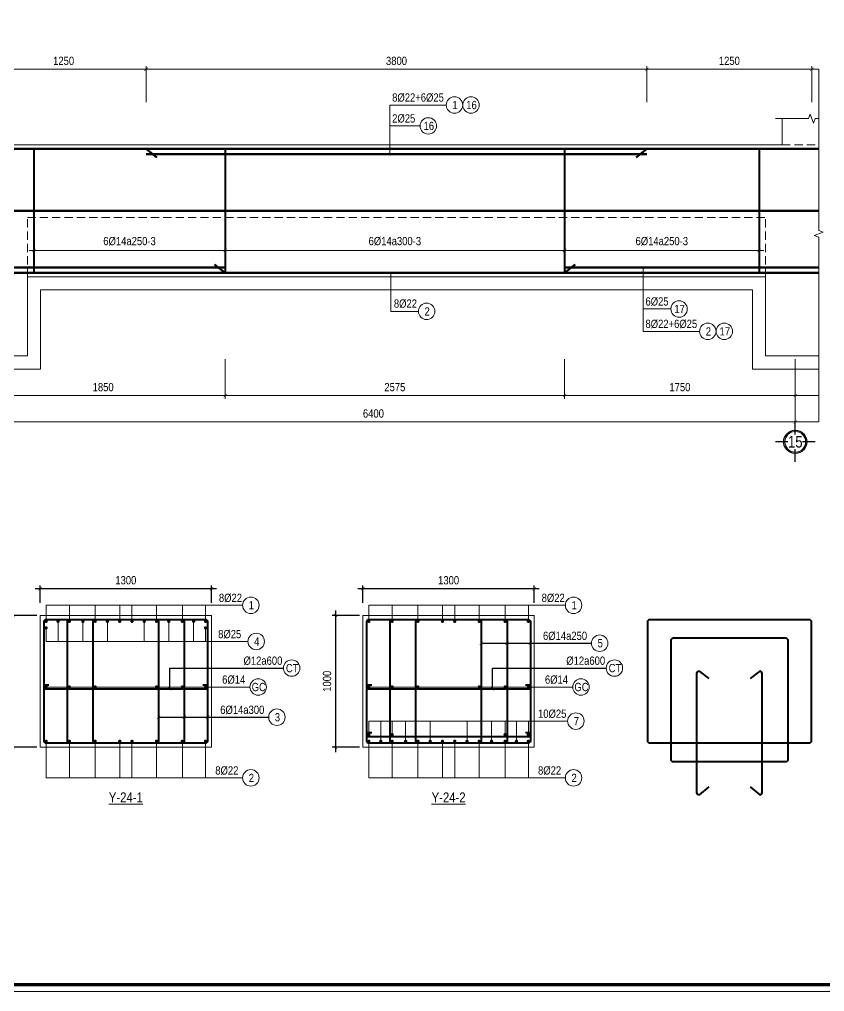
# Model space of a CAD drawing. Header units: millimetres. Extents: x 3014920 to 3563667, y -1638653 to -1356471.
# Drawn here: x 3313728 to 3319835, y -1620686 to -1613312 of the extents above; entities that cross this region are included whole.
import ezdxf
from ezdxf.enums import TextEntityAlignment as Align
from ezdxf.xclip import XClip

# ---------------------------------------------------------------- set-up
doc = ezdxf.new("R2010")
doc.units = ezdxf.units.MM
doc.header["$MEASUREMENT"] = 0
doc.header["$XCLIPFRAME"] = 0
doc.header["$PDMODE"] = 2
doc.linetypes.add('HIDDEN', pattern=[0.375, 0.25, -0.125])
doc.layers.get('0').update_dxf_attribs({"lineweight": 9})
doc.layers.get('Defpoints').update_dxf_attribs({"color": 10, "lineweight": 0})
for name, color, linetype, lineweight in [('2', 2, 'Continuous', 20), ('CDAI', 21, 'Continuous', 40), ('CTHEP', 50, 'Continuous', 50), ('DBAO', 90, 'Continuous', 13), ('DGIONG', 130, 'Continuous', 13), ('DMo', 9, 'HIDDEN', 9), ('KTH', 154, 'Continuous', 9), ('Net khuat', 8, 'HIDDEN', 13), ('TEXT', 7, 'Continuous', 15)]:
    doc.layers.add(name, color=color, linetype=linetype, lineweight=lineweight)
doc.layers.add('8', color=8, linetype='Continuous')
doc.styles.add('HELVECONDENSE', font='VHELVCN_0.TTF')
doc.styles.add('Star-HelCon', font='VHELVCN_0.TTF')
doc.styles.add('TTP-HelCon', font='VHELVCN_0.TTF')
doc.styles.add('VNI-HELVE-CONDENSE', font='VHELVCN_0.TTF')
doc.dimstyles.new('kc-25', dxfattribs={"dimtxt": 62.5, "dimasz": 20, "dimexe": 20, "dimexo": 50, "dimgap": 25, "dimtad": 3, "dimdec": 0, "dimzin": 0, "dimdsep": 46, "dimtxsty": 'VNI-HELVE-CONDENSE', "dimblk": 'DIM', "dimcen": 2.5, "dimclrd": 256, "dimclre": 154, "dimclrt": 7, "dimaunit": 1, "dimadec": 0, "dimazin": 0, "dimtfac": 1, "dimtdec": 0, "dimtix": 1, "dimtmove": 0, "dimatfit": 3, "dimldrblk": 'DOT', "dimfxl": 1, "dimtolj": 1, "dimtzin": 0, "dimarcsym": 0})
doc.dimstyles.new('TTP-25', dxfattribs={"dimscale": 25, "dimtxt": 2.5, "dimasz": 1, "dimexe": 1, "dimexo": 1, "dimgap": 0.09, "dimtad": 0, "dimdec": 4, "dimrnd": 1, "dimzin": 9, "dimdsep": 46, "dimtxsty": 'TTP-HelCon', "dimblk": 'ARCHTICK', "dimcen": 0.09, "dimdle": 1.5, "dimclrd": 256, "dimclre": 256, "dimclrt": 7, "dimadec": 0, "dimazin": 0, "dimtfac": 1, "dimtdec": 4, "dimtmove": 0, "dimatfit": 3, "dimldrblk": 'ARCHTICK', "dimfxl": 1, "dimtvp": 1, "dimtolj": 1, "dimtzin": 0, "dimarcsym": 0})

# ---------------------------------------------------------------- blocks, each defined once
blk = doc.blocks.new('dau truc')
blk.add_circle((0, 0), 180)
at = {"layer": '8'}
for p, q in [((0, 127), (0, 345)), ((-127, 0), (-345, 0)), ((0, -345), (0, -127)), ((345, 0), (127, 0))]:
    blk.add_line(p, q, dxfattribs=at)
blk.add_circle((0, 0), 200, dxfattribs=at)
at = {"layer": 'TEXT', "style": 'HELVECONDENSE'}
blk.add_attdef('A', text='', height=233, dxfattribs=at).set_placement((0, 0), align=Align.MIDDLE)
blk = doc.blocks.new('_ArchTick')
at = {"color": 0, "linetype": 'ByBlock', "const_width": 0.15}
blk.add_lwpolyline([(-0.5, -0.5), (0.5, 0.5)], dxfattribs=at)
blk = doc.blocks.new('*D696')
at = {"layer": 'Defpoints', "color": 0, "transparency": 16777216}
for p in [(42950, -1901), (49350, -1901), (42950, -2101)]:
    blk.add_point(p, dxfattribs=at)
at = {"layer": 'KTH', "lineweight": -2, "transparency": 16777216}
for p, q in [((42950, -1926), (42950, -2126)), ((49350, -1926), (49350, -2126)), ((49387.5, -2101), (42912.5, -2101))]:
    blk.add_line(p, q, dxfattribs=at)
at = {"layer": 'KTH', "lineweight": -2, "transparency": 16777216, "xscale": 25, "yscale": 25, "zscale": 25, "rotation": 180}
blk.add_blockref('_ArchTick', (42950, -2101), dxfattribs=at)
at = {"layer": 'KTH', "lineweight": -2, "transparency": 16777216, "xscale": 25, "yscale": 25, "zscale": 25}
blk.add_blockref('_ArchTick', (49350, -2101), dxfattribs=at)
at = {"layer": 'KTH', "color": 7, "transparency": 16777216, "insert": (46150, -2037.2), "char_height": 62.5, "attachment_point": 5, "style": 'TTP-HelCon'}
blk.add_mtext('\\A1;6400', dxfattribs=at)
blk = doc.blocks.new('*D697')
at = {"layer": 'Defpoints', "color": 0, "transparency": 16777216}
for p in [(49350, -1901), (59350, -1901), (59350, -2101)]:
    blk.add_point(p, dxfattribs=at)
at = {"layer": 'KTH', "lineweight": -2, "transparency": 16777216}
for p, q in [((49350, -1926), (49350, -2126)), ((59350, -1926), (59350, -2126)), ((49312.5, -2101), (59387.5, -2101))]:
    blk.add_line(p, q, dxfattribs=at)
at = {"layer": 'KTH', "lineweight": -2, "transparency": 16777216, "xscale": 25, "yscale": 25, "zscale": 25, "rotation": 180}
blk.add_blockref('_ArchTick', (49350, -2101), dxfattribs=at)
at = {"layer": 'KTH', "lineweight": -2, "transparency": 16777216, "xscale": 25, "yscale": 25, "zscale": 25}
blk.add_blockref('_ArchTick', (59350, -2101), dxfattribs=at)
at = {"layer": 'KTH', "color": 7, "transparency": 16777216, "insert": (54350, -2037.2), "char_height": 62.5, "attachment_point": 5, "style": 'TTP-HelCon'}
blk.add_mtext('\\A1;10000', dxfattribs=at)
blk = doc.blocks.new('*D720')
at = {"layer": 'Defpoints', "color": 0, "transparency": 16777216}
for p in [(43175, 574), (43175, 300), (44425, 300)]:
    blk.add_point(p, dxfattribs=at)
at = {"layer": 'KTH', "lineweight": -2, "transparency": 16777216}
for p, q in [((43175, 325), (43175, 599)), ((44425, 325), (44425, 599)), ((44462.5, 574), (43137.5, 574))]:
    blk.add_line(p, q, dxfattribs=at)
at = {"layer": 'KTH', "lineweight": -2, "transparency": 16777216, "xscale": 25, "yscale": 25, "zscale": 25, "rotation": 180}
blk.add_blockref('_ArchTick', (43175, 574), dxfattribs=at)
at = {"layer": 'KTH', "lineweight": -2, "transparency": 16777216, "xscale": 25, "yscale": 25, "zscale": 25}
blk.add_blockref('_ArchTick', (44425, 574), dxfattribs=at)
at = {"layer": 'KTH', "color": 7, "transparency": 16777216, "insert": (43800, 637.8), "char_height": 62.5, "attachment_point": 5, "style": 'TTP-HelCon'}
blk.add_mtext('\\A1;1250', dxfattribs=at)
blk = doc.blocks.new('*D721')
at = {"layer": 'Defpoints', "color": 0, "transparency": 16777216}
for p in [(49475, 574), (48225, 300), (49475, 300)]:
    blk.add_point(p, dxfattribs=at)
at = {"layer": 'KTH', "lineweight": -2, "transparency": 16777216}
for p, q in [((48225, 325), (48225, 599)), ((49475, 325), (49475, 599)), ((48187.5, 574), (49512.5, 574))]:
    blk.add_line(p, q, dxfattribs=at)
at = {"layer": 'KTH', "lineweight": -2, "transparency": 16777216, "xscale": 25, "yscale": 25, "zscale": 25, "rotation": 180}
blk.add_blockref('_ArchTick', (48225, 574), dxfattribs=at)
at = {"layer": 'KTH', "lineweight": -2, "transparency": 16777216, "xscale": 25, "yscale": 25, "zscale": 25}
blk.add_blockref('_ArchTick', (49475, 574), dxfattribs=at)
at = {"layer": 'KTH', "color": 7, "transparency": 16777216, "insert": (48850, 637.8), "char_height": 62.5, "attachment_point": 5, "style": 'TTP-HelCon'}
blk.add_mtext('\\A1;1250', dxfattribs=at)
blk = doc.blocks.new('*D722')
at = {"layer": 'Defpoints', "color": 0, "transparency": 16777216}
for p in [(44425, 574), (44425, 300), (48225, 300)]:
    blk.add_point(p, dxfattribs=at)
at = {"layer": 'KTH', "lineweight": -2, "transparency": 16777216}
for p, q in [((44425, 325), (44425, 599)), ((48225, 325), (48225, 599)), ((48262.5, 574), (44387.5, 574))]:
    blk.add_line(p, q, dxfattribs=at)
at = {"layer": 'KTH', "lineweight": -2, "transparency": 16777216, "xscale": 25, "yscale": 25, "zscale": 25, "rotation": 180}
blk.add_blockref('_ArchTick', (44425, 574), dxfattribs=at)
at = {"layer": 'KTH', "lineweight": -2, "transparency": 16777216, "xscale": 25, "yscale": 25, "zscale": 25}
blk.add_blockref('_ArchTick', (48225, 574), dxfattribs=at)
at = {"layer": 'KTH', "color": 7, "transparency": 16777216, "insert": (46325, 637.8), "char_height": 62.5, "attachment_point": 5, "style": 'TTP-HelCon'}
blk.add_mtext('\\A1;3800', dxfattribs=at)
blk = doc.blocks.new('*D723')
at = {"layer": 'Defpoints', "color": 0, "transparency": 16777216}
for p in [(49475, 574), (49475, 300), (52775, 300)]:
    blk.add_point(p, dxfattribs=at)
at = {"layer": 'KTH', "lineweight": -2, "transparency": 16777216}
for p, q in [((49475, 325), (49475, 599)), ((52775, 325), (52775, 599)), ((52812.5, 574), (49437.5, 574))]:
    blk.add_line(p, q, dxfattribs=at)
at = {"layer": 'KTH', "lineweight": -2, "transparency": 16777216, "xscale": 25, "yscale": 25, "zscale": 25, "rotation": 180}
blk.add_blockref('_ArchTick', (49475, 574), dxfattribs=at)
at = {"layer": 'KTH', "lineweight": -2, "transparency": 16777216, "xscale": 25, "yscale": 25, "zscale": 25}
blk.add_blockref('_ArchTick', (52775, 574), dxfattribs=at)
at = {"layer": 'KTH', "color": 7, "transparency": 16777216, "insert": (51125, 637.8), "char_height": 62.5, "attachment_point": 5, "style": 'TTP-HelCon'}
blk.add_mtext('\\A1;3300', dxfattribs=at)
blk = doc.blocks.new('DIM')
h = blk.add_hatch(color=1)
h.paths.add_polyline_path([(0.49, 0.29, 1), (0.29, 0.49), (-0.19, 0), (0.19, 0)])
h.paths.add_polyline_path([(0.19, 0), (-0.19, 0), (-0.49, -0.29, 1), (-0.29, -0.49)])
at = {"color": 9}
for p, q in [((-0.19, 0), (-1.5, 0)), ((0.19, 0), (1.5, 0))]:
    blk.add_line(p, q, dxfattribs=at)
at = {"color": 1}
for p, q in [((-0.49, -0.29), (0.29, 0.49)), ((-0.29, -0.49), (0.49, 0.29)), ((-0.19, 0), (0.19, 0))]:
    blk.add_line(p, q, dxfattribs=at)
blk.add_arc((-0.39, -0.39), 0.138, 135, 315, dxfattribs=at)
blk = doc.blocks.new('*D733')
at = {"layer": 'Defpoints', "color": 0, "transparency": 16777216}
for p in [(47600, -1600), (49350, -1600), (47600, -1901)]:
    blk.add_point(p, dxfattribs=at)
at = {"layer": 'KTH', "lineweight": -2, "transparency": 16777216}
for p, q in [((47600, -1625), (47600, -1926)), ((49350, -1625), (49350, -1926)), ((49387.5, -1901), (47562.5, -1901))]:
    blk.add_line(p, q, dxfattribs=at)
at = {"layer": 'KTH', "lineweight": -2, "transparency": 16777216, "xscale": 25, "yscale": 25, "zscale": 25, "rotation": 180}
blk.add_blockref('_ArchTick', (47600, -1901), dxfattribs=at)
at = {"layer": 'KTH', "lineweight": -2, "transparency": 16777216, "xscale": 25, "yscale": 25, "zscale": 25}
blk.add_blockref('_ArchTick', (49350, -1901), dxfattribs=at)
at = {"layer": 'KTH', "color": 7, "transparency": 16777216, "insert": (48475, -1837.2), "char_height": 62.5, "attachment_point": 5, "style": 'TTP-HelCon'}
blk.add_mtext('\\A1;1750', dxfattribs=at)
blk = doc.blocks.new('*D734')
at = {"layer": 'Defpoints', "color": 0, "transparency": 16777216}
for p in [(45025, -602.9), (47600, -602.9), (47600, -800)]:
    blk.add_point(p, dxfattribs=at)
at = {"layer": 'KTH', "lineweight": -2, "transparency": 16777216}
for p, q in [((45025, -627.9), (45025, -825)), ((47600, -627.9), (47600, -825)), ((44987.5, -800), (47637.5, -800))]:
    blk.add_line(p, q, dxfattribs=at)
at = {"layer": 'KTH', "lineweight": -2, "transparency": 16777216, "xscale": 25, "yscale": 25, "zscale": 25, "rotation": 180}
blk.add_blockref('_ArchTick', (45025, -800), dxfattribs=at)
at = {"layer": 'KTH', "lineweight": -2, "transparency": 16777216, "xscale": 25, "yscale": 25, "zscale": 25}
blk.add_blockref('_ArchTick', (47600, -800), dxfattribs=at)
at = {"layer": 'KTH', "color": 7, "transparency": 16777216, "insert": (46312.5, -730.1), "char_height": 62.5, "attachment_point": 5, "style": 'TTP-HelCon'}
blk.add_mtext('\\A1;6Þ14a300-3', dxfattribs=at)
blk = doc.blocks.new('*D735')
at = {"layer": 'Defpoints', "color": 0, "transparency": 16777216}
for p in [(43575, -602.9), (45025, -602.9), (45025, -800)]:
    blk.add_point(p, dxfattribs=at)
at = {"layer": 'KTH', "lineweight": -2, "transparency": 16777216}
for p, q in [((43575, -627.9), (43575, -825)), ((45025, -627.9), (45025, -825)), ((43537.5, -800), (45062.5, -800))]:
    blk.add_line(p, q, dxfattribs=at)
at = {"layer": 'KTH', "lineweight": -2, "transparency": 16777216, "xscale": 25, "yscale": 25, "zscale": 25, "rotation": 180}
blk.add_blockref('_ArchTick', (43575, -800), dxfattribs=at)
at = {"layer": 'KTH', "lineweight": -2, "transparency": 16777216, "xscale": 25, "yscale": 25, "zscale": 25}
blk.add_blockref('_ArchTick', (45025, -800), dxfattribs=at)
at = {"layer": 'KTH', "color": 7, "transparency": 16777216, "insert": (44300, -730.1), "char_height": 62.5, "attachment_point": 5, "style": 'TTP-HelCon'}
blk.add_mtext('\\A1;6Þ14a250-3', dxfattribs=at)
blk = doc.blocks.new('*D736')
at = {"layer": 'Defpoints', "color": 0, "transparency": 16777216}
for p in [(43175, -1600), (45025, -1600), (45025, -1901)]:
    blk.add_point(p, dxfattribs=at)
at = {"layer": 'KTH', "lineweight": -2, "transparency": 16777216}
for p, q in [((43175, -1625), (43175, -1926)), ((45025, -1625), (45025, -1926)), ((43137.5, -1901), (45062.5, -1901))]:
    blk.add_line(p, q, dxfattribs=at)
at = {"layer": 'KTH', "lineweight": -2, "transparency": 16777216, "xscale": 25, "yscale": 25, "zscale": 25, "rotation": 180}
blk.add_blockref('_ArchTick', (43175, -1901), dxfattribs=at)
at = {"layer": 'KTH', "lineweight": -2, "transparency": 16777216, "xscale": 25, "yscale": 25, "zscale": 25}
blk.add_blockref('_ArchTick', (45025, -1901), dxfattribs=at)
at = {"layer": 'KTH', "color": 7, "transparency": 16777216, "insert": (44100, -1837.2), "char_height": 62.5, "attachment_point": 5, "style": 'TTP-HelCon'}
blk.add_mtext('\\A1;1850', dxfattribs=at)
blk = doc.blocks.new('*D737')
at = {"layer": 'Defpoints', "color": 0, "transparency": 16777216}
for p in [(45025, -1600), (47600, -1600), (45025, -1901)]:
    blk.add_point(p, dxfattribs=at)
at = {"layer": 'KTH', "lineweight": -2, "transparency": 16777216}
for p, q in [((45025, -1625), (45025, -1926)), ((47600, -1625), (47600, -1926)), ((47637.5, -1901), (44987.5, -1901))]:
    blk.add_line(p, q, dxfattribs=at)
at = {"layer": 'KTH', "lineweight": -2, "transparency": 16777216, "xscale": 25, "yscale": 25, "zscale": 25, "rotation": 180}
blk.add_blockref('_ArchTick', (45025, -1901), dxfattribs=at)
at = {"layer": 'KTH', "lineweight": -2, "transparency": 16777216, "xscale": 25, "yscale": 25, "zscale": 25}
blk.add_blockref('_ArchTick', (47600, -1901), dxfattribs=at)
at = {"layer": 'KTH', "color": 7, "transparency": 16777216, "insert": (46312.5, -1837.2), "char_height": 62.5, "attachment_point": 5, "style": 'TTP-HelCon'}
blk.add_mtext('\\A1;2575', dxfattribs=at)
blk = doc.blocks.new('*D738')
at = {"layer": 'Defpoints', "color": 0, "transparency": 16777216}
for p in [(49350, -1600), (52775, -1600), (52775, -1901)]:
    blk.add_point(p, dxfattribs=at)
at = {"layer": 'KTH', "lineweight": -2, "transparency": 16777216}
for p, q in [((49350, -1625), (49350, -1926)), ((52775, -1625), (52775, -1926)), ((49312.5, -1901), (52812.5, -1901))]:
    blk.add_line(p, q, dxfattribs=at)
at = {"layer": 'KTH', "lineweight": -2, "transparency": 16777216, "xscale": 25, "yscale": 25, "zscale": 25, "rotation": 180}
blk.add_blockref('_ArchTick', (49350, -1901), dxfattribs=at)
at = {"layer": 'KTH', "lineweight": -2, "transparency": 16777216, "xscale": 25, "yscale": 25, "zscale": 25}
blk.add_blockref('_ArchTick', (52775, -1901), dxfattribs=at)
at = {"layer": 'KTH', "color": 7, "transparency": 16777216, "insert": (51062.5, -1837.2), "char_height": 62.5, "attachment_point": 5, "style": 'TTP-HelCon'}
blk.add_mtext('\\A1;3425', dxfattribs=at)
blk = doc.blocks.new('*D739')
at = {"layer": 'Defpoints', "color": 0, "transparency": 16777216}
for p in [(47600, -602.9), (49075, -602.9), (47600, -800)]:
    blk.add_point(p, dxfattribs=at)
at = {"layer": 'KTH', "lineweight": -2, "transparency": 16777216}
for p, q in [((47600, -627.9), (47600, -825)), ((49075, -627.9), (49075, -825)), ((49112.5, -800), (47562.5, -800))]:
    blk.add_line(p, q, dxfattribs=at)
at = {"layer": 'KTH', "lineweight": -2, "transparency": 16777216, "xscale": 25, "yscale": 25, "zscale": 25, "rotation": 180}
blk.add_blockref('_ArchTick', (47600, -800), dxfattribs=at)
at = {"layer": 'KTH', "lineweight": -2, "transparency": 16777216, "xscale": 25, "yscale": 25, "zscale": 25}
blk.add_blockref('_ArchTick', (49075, -800), dxfattribs=at)
at = {"layer": 'KTH', "color": 7, "transparency": 16777216, "insert": (48337.5, -730.1), "char_height": 62.5, "attachment_point": 5, "style": 'TTP-HelCon'}
blk.add_mtext('\\A1;6Þ14a250-3', dxfattribs=at)
blk = doc.blocks.new('*D383')
at = {"layer": 'Defpoints', "color": 0, "ltscale": 500, "transparency": 16777216}
for p in [(3313885.1, -1617832), (3313676.8, -1618832), (3313885.1, -1618832)]:
    blk.add_point(p, dxfattribs=at)
at = {"layer": 'KTH', "lineweight": -2, "ltscale": 500, "transparency": 16777216}
for p, q in [((3313860.1, -1617832), (3313651.8, -1617832)), ((3313676.8, -1617794.5), (3313676.8, -1618869.5)), ((3313860.1, -1618832), (3313651.8, -1618832))]:
    blk.add_line(p, q, dxfattribs=at)
at = {"layer": 'KTH', "lineweight": -2, "ltscale": 500, "transparency": 16777216, "xscale": 25, "yscale": 25, "zscale": 25}
for p, rotation in [((3313676.8, -1617832), 90), ((3313676.8, -1618832), 270)]:
    blk.add_blockref('_ArchTick', p, dxfattribs=dict(at, rotation=rotation))
at = {"layer": 'KTH', "color": 7, "ltscale": 500, "transparency": 16777216, "insert": (3313613, -1618332), "char_height": 62.5, "attachment_point": 5, "rotation": 90, "style": 'TTP-HelCon'}
blk.add_mtext('\\A1;1000', dxfattribs=at)
blk = doc.blocks.new('*D384')
at = {"layer": 'Defpoints', "color": 0, "ltscale": 500, "transparency": 16777216}
for p in [(3313885.1, -1617629.8), (3313885.1, -1617763), (3315185.1, -1617763)]:
    blk.add_point(p, dxfattribs=at)
at = {"layer": 'KTH', "lineweight": -2, "ltscale": 500, "transparency": 16777216}
for p, q in [((3315222.6, -1617629.8), (3313847.6, -1617629.8)), ((3313885.1, -1617738), (3313885.1, -1617604.8)), ((3315185.1, -1617738), (3315185.1, -1617604.8))]:
    blk.add_line(p, q, dxfattribs=at)
at = {"layer": 'KTH', "lineweight": -2, "ltscale": 500, "transparency": 16777216, "xscale": 25, "yscale": 25, "zscale": 25, "rotation": 180}
blk.add_blockref('_ArchTick', (3313885.1, -1617629.8), dxfattribs=at)
at = {"layer": 'KTH', "lineweight": -2, "ltscale": 500, "transparency": 16777216, "xscale": 25, "yscale": 25, "zscale": 25}
blk.add_blockref('_ArchTick', (3315185.1, -1617629.8), dxfattribs=at)
at = {"layer": 'KTH', "color": 7, "ltscale": 500, "transparency": 16777216, "insert": (3314535.1, -1617565.9), "char_height": 62.5, "attachment_point": 5, "style": 'TTP-HelCon'}
blk.add_mtext('\\A1;1300', dxfattribs=at)
blk = doc.blocks.new('*D385')
at = {"layer": 'Defpoints', "color": 0, "ltscale": 500, "transparency": 16777216}
for p in [(3316333.4, -1617832), (3316125.1, -1618832), (3316333.4, -1618832)]:
    blk.add_point(p, dxfattribs=at)
at = {"layer": 'KTH', "lineweight": -2, "ltscale": 500, "transparency": 16777216}
for p, q in [((3316308.4, -1617832), (3316100.1, -1617832)), ((3316125.1, -1617794.5), (3316125.1, -1618869.5)), ((3316308.4, -1618832), (3316100.1, -1618832))]:
    blk.add_line(p, q, dxfattribs=at)
at = {"layer": 'KTH', "lineweight": -2, "ltscale": 500, "transparency": 16777216, "xscale": 25, "yscale": 25, "zscale": 25}
for p, rotation in [((3316125.1, -1617832), 90), ((3316125.1, -1618832), 270)]:
    blk.add_blockref('_ArchTick', p, dxfattribs=dict(at, rotation=rotation))
at = {"layer": 'KTH', "color": 7, "ltscale": 500, "transparency": 16777216, "insert": (3316061.3, -1618332), "char_height": 62.5, "attachment_point": 5, "rotation": 90, "style": 'TTP-HelCon'}
blk.add_mtext('\\A1;1000', dxfattribs=at)
blk = doc.blocks.new('*D386')
at = {"layer": 'Defpoints', "color": 0, "ltscale": 500, "transparency": 16777216}
for p in [(3316333.4, -1617629.8), (3316333.4, -1617763), (3317633.4, -1617763)]:
    blk.add_point(p, dxfattribs=at)
at = {"layer": 'KTH', "lineweight": -2, "ltscale": 500, "transparency": 16777216}
for p, q in [((3317670.9, -1617629.8), (3316295.9, -1617629.8)), ((3316333.4, -1617738), (3316333.4, -1617604.8)), ((3317633.4, -1617738), (3317633.4, -1617604.8))]:
    blk.add_line(p, q, dxfattribs=at)
at = {"layer": 'KTH', "lineweight": -2, "ltscale": 500, "transparency": 16777216, "xscale": 25, "yscale": 25, "zscale": 25, "rotation": 180}
blk.add_blockref('_ArchTick', (3316333.4, -1617629.8), dxfattribs=at)
at = {"layer": 'KTH', "lineweight": -2, "ltscale": 500, "transparency": 16777216, "xscale": 25, "yscale": 25, "zscale": 25}
blk.add_blockref('_ArchTick', (3317633.4, -1617629.8), dxfattribs=at)
at = {"layer": 'KTH', "color": 7, "ltscale": 500, "transparency": 16777216, "insert": (3316983.4, -1617565.9), "char_height": 62.5, "attachment_point": 5, "style": 'TTP-HelCon'}
blk.add_mtext('\\A1;1300', dxfattribs=at)
blk = doc.blocks.new('CHG_XX_Khung ten')
blk.add_lwpolyline([(15, 579), (826, 579), (826, 15), (15, 15)], close=True)
at = {"color": 4, "linetype": 'Continuous', "const_width": 1}
blk.add_lwpolyline([(17, 577), (824, 577), (824, 17), (17, 17)], close=True, dxfattribs=at)
blk = doc.blocks.new('2Y-24')
at = {"layer": 'CDAI'}
for points in [[(43575.00001, -30), (43575.00001, -970)], [(45025.00001, -30), (45025.00001, -970)], [(47599.99251, -30), (47599.99251, -970)], [(49074.99251, -30), (49074.99251, -970)]]:
    blk.add_lwpolyline(points, dxfattribs=at)
at = {"layer": 'CTHEP'}
for p, q in [((44506.4334, -94.5255), (44425.0075, -30)), ((44425.0075, -70), (48224.99251, -70)), ((48143.56661, -94.5255), (48224.99251, -30)), ((59365.00001, -500), (1530.00001, -500)), ((44943.57412, -905.47451), (45025.00001, -970)), ((47681.4184, -905.47451), (47599.99251, -970)), ((1530.00001, -970), (59445.00001, -970))]:
    blk.add_line(p, q, dxfattribs=at)
for points in [[(1570.00001, -229.99859), (1570.00001, -30), (59445.00001, -30), (59445.00001, -229.56756)], [(41674.99251, -930), (45025.00001, -930)], [(47599.99251, -930), (54624.99682, -930)]]:
    blk.add_lwpolyline(points, dxfattribs=at)
at = {"layer": 'DBAO', "linetype": 'Continuous'}
for p in [(49249.99993, 200), (43399.99993, 0)]:
    blk.add_line(p, (49249.99993, 0), dxfattribs=at)
at = {"layer": 'DBAO'}
for points in [[(42825.00001, -1000), (42825.00001, -1600), (43525, -1600), (43525, -1000)], [(49125.00001, -1000), (49125.00001, -1600), (49825, -1600), (49825, -1000)], [(42725.00001, -1100), (42725.00001, -1700), (43625, -1700), (43625, -1100)], [(49025.00001, -1100), (49025.00001, -1700), (49925, -1700), (49925, -1100)]]:
    blk.add_lwpolyline(points, dxfattribs=at)
at = {"layer": 'DBAO', "linetype": 'Continuous', "flags": 128}
for points in [[(43525, -1000), (49125.00001, -1000)], [(43625, -1100), (49025.00001, -1100)]]:
    blk.add_lwpolyline(points, dxfattribs=at)
at = {"layer": 'DGIONG', "linetype": 'Continuous', "flags": 128}
blk.add_lwpolyline([(49749.99993, 200), (49499.99993, 200), (49487.49993, 165.65653), (49462.49993, 234.34347), (49449.99993, 200), (49199.98493, 200)], dxfattribs=at)
at = {"layer": 'DGIONG'}
for centre in [(46764.99529, 303.00233), (46889.99529, 303.00233), (46566.26029, 144.57783), (46553.56298, -1262.04426), (48468.60778, -1243.93134), (48686.49728, -1413.91229), (48811.49728, -1413.91229)]:
    blk.add_circle(centre, 62.5, dxfattribs=at)
at = {"layer": 'Net khuat', "ltscale": 250}
for p, q in [((49249.99993, 0), (49699.99993, 0)), ((43525, -550), (49125.00001, -550)), ((43525, -1000), (43525, -550)), ((49125.00001, -1000), (49125.00001, -550))]:
    blk.add_line(p, q, dxfattribs=at)
at = {"layer": '2', "ltscale": 300}
ref = blk.add_blockref('dau truc', (49350.00001, -2251.86454), dxfattribs=dict(at, xscale=0.436713129747659, yscale=0.436713129747659, zscale=0.436713129747659))
ref.add_attrib('A', '15', dxfattribs={"layer": 'TEXT', "height": 87.5, "style": 'HELVECONDENSE'}).set_placement((49350.00001, -2251.86454), align=Align.MIDDLE)
at = {"layer": 'TEXT', "style": 'TTP-HelCon'}
for s, p in [('8Þ22+6Þ25', (46292.18741, 328.85528, 0)), ('2Þ25', (46292.18741, 170.43078, 0)), ('8Þ22', (46305.07475, -1234.1472, 0)), ('6Þ25', (48213.6894, -1218.07834, 0)), ('8Þ22+6Þ25', (48213.6894, -1388.05934, 0))]:
    blk.add_text(s, height=62.5, dxfattribs=at).set_placement(p)
at = {"layer": 'TEXT', "style": 'Star-HelCon'}
for s, p in [('1', (46769.16196, 303.00233)), ('16', (46894.16196, 303.00233)), ('16', (46570.42696, 144.57783)), ('2', (46557.72965, -1262.04426)), ('17', (48472.77445, -1243.93134)), ('2', (48690.66395, -1413.91229)), ('17', (48815.66395, -1413.91229))]:
    blk.add_text(s, height=62.5, dxfattribs=at).set_placement(p, align=Align.MIDDLE)
at = {"layer": 'KTH'}
for base, p1, p2, picture, middle in [((43175.00001, 574.00461), (44425.0075, 300), (43175.00001, 300), '*D720', (43800.00376, 637.83794)), ((44425.0075, 574.00461), (48224.98499, 300), (44425.0075, 300), '*D722', (46324.99625, 637.83794)), ((49474.9925, 574.00461), (52775.00001, 300), (49474.9925, 300), '*D723', (51124.99625, 637.83794)), ((45025.00002, -1901.04426), (43175.00001, -1600), (45025.00002, -1600), '*D736', (44100.00001, -1837.21093)), ((52775.00001, -1901.04426), (49350.00001, -1600), (52775.00001, -1600), '*D738', (51062.50001, -1837.21093)), ((42950.00001, -2101), (49350.00001, -1901.04426), (42950.00001, -1901.04426), '*D696', (46150.00001, -2037.16667))]:
    dim = blk.add_linear_dim(base=base, p1=p1, p2=p2, dimstyle='TTP-25', override={"dimtmove": 1}, dxfattribs=at)
    dim.commit()
    dim.dimension.update_dxf_attribs({"geometry": picture, "text_midpoint": middle})
for base, p1, p2, picture, middle in [((49474.9925, 574.00461), (48224.98499, 300), (49474.9925, 300), '*D721', (48849.98874, 637.83794)), ((45025.00002, -1901.04426), (47599.99999, -1600), (45025.00002, -1600), '*D737', (46312.50001, -1837.21093)), ((47599.99999, -1901.04426), (49350.00001, -1600), (47599.99999, -1600), '*D733', (48475, -1837.21093)), ((59350.00001, -2101), (49350.00001, -1901.04426), (59350.00001, -1901.04426), '*D697', (54350.00001, -2037.16667))]:
    dim = blk.add_linear_dim(base=base, p1=p1, p2=p2, angle=180, dimstyle='TTP-25', override={"dimtmove": 1}, dxfattribs=at)
    dim.commit()
    dim.dimension.update_dxf_attribs({"geometry": picture, "text_midpoint": middle})
for base, p1, p2, text, picture, middle in [((45025.0075, -800), (43575.00001, -602.86333), (45025.0075, -602.86333), '6Þ14a250-3', '*D735', (44300.00376, -730.08333)), ((47599.99999, -800), (45025.0075, -602.86333), (47599.99999, -602.86333), '6Þ14a300-3', '*D734', (46312.50375, -730.08333))]:
    dim = blk.add_linear_dim(base=base, p1=p1, p2=p2, text=text, dimstyle='TTP-25', override={"dimtmove": 1}, dxfattribs=at)
    dim.commit()
    dim.dimension.update_dxf_attribs({"geometry": picture, "text_midpoint": middle})
dim = blk.add_linear_dim(base=(47599.99999, -800), p1=(49075, -602.86333), p2=(47599.99999, -602.86333), angle=180, text='6Þ14a250-3', dimstyle='TTP-25', override={"dimtmove": 1}, dxfattribs=at)
dim.commit()
dim.dimension.update_dxf_attribs({"geometry": '*D739', "text_midpoint": (48337.5, -730.08333)})
at = {"layer": 'DGIONG'}
for points in [[(46273.67556, -70), (46273.67538, 303.00233), (46702.49529, 303.00233)], [(46273.67556, -30), (46273.67538, 144.57783), (46503.76029, 144.57783)], [(48195.1776, -930.00001), (48195.17737, -1243.93129), (48406.10778, -1243.93129)], [(46282.06298, -970), (46282.06272, -1262.04426), (46491.06298, -1262.04426)], [(48195.17756, -970), (48195.17737, -1413.91229), (48623.99728, -1413.91229)]]:
    blk.add_leader(points, dimstyle='kc-25', override={"dimtad": 0, "dimldrblk": 'ArchTick', "dimfxl": 100, "dimarcsym": 1}, dxfattribs=at)

msp = doc.modelspace()

# ---------------------------------------------------------------- linework, layer by layer
at = {"layer": 'CDAI'}
for points in [[(3313933.8309, -1617862.02132), (3315136.3309, -1617862.02132, -0.4142135624), (3315155.0809, -1617880.77132), (3315155.0809, -1618783.27132, -0.4142135624), (3315136.3309, -1618802.02132), (3313933.8309, -1618802.02132, -0.4142135624), (3313915.0809, -1618783.27132), (3313915.0809, -1617880.77132, -0.4142135624)], [(3314110.25947, -1617862.02132), (3314959.90233, -1617862.02132, -0.4142135624), (3314978.65233, -1617880.77132), (3314978.65233, -1618783.27132, -0.4142135624), (3314959.90233, -1618802.02132), (3314110.25947, -1618802.02132, -0.4142135624), (3314091.50947, -1618783.27132), (3314091.50947, -1617880.77132, -0.4142135624)], [(3314306.13859, -1617862.02132), (3314764.02321, -1617862.02132, -0.4142135624), (3314782.77321, -1617880.77132), (3314782.77321, -1618783.27132, -0.4142135624), (3314764.02321, -1618802.02132), (3314306.13859, -1618802.02132, -0.4142135624), (3314287.38859, -1618783.27132), (3314287.38859, -1617880.77132, -0.4142135624)], [(3316382.12509, -1617862.02132), (3317584.62509, -1617862.02132, -0.4142135624), (3317603.37509, -1617880.77132), (3317603.37509, -1618783.27132, -0.4142135624), (3317584.62509, -1618802.02132), (3316382.12509, -1618802.02132, -0.4142135624), (3316363.37509, -1618783.27132), (3316363.37509, -1617880.77132, -0.4142135624)], [(3316558.55366, -1617862.02132), (3317408.19652, -1617862.02132, -0.4142135624), (3317426.94652, -1617880.77132), (3317426.94652, -1618783.27132, -0.4142135624), (3317408.19652, -1618802.02132), (3316558.55366, -1618802.02132, -0.4142135624), (3316539.80366, -1618783.27132), (3316539.80366, -1617880.77132, -0.4142135624)], [(3316754.43278, -1617862.02132), (3317212.3174, -1617862.02132, -0.4142135624), (3317231.0674, -1617880.77132), (3317231.0674, -1618783.27132, -0.4142135624), (3317212.3174, -1618802.02132), (3316754.43278, -1618802.02132, -0.4142135624), (3316735.68278, -1618783.27132), (3316735.68278, -1617880.77132, -0.4142135624)], [(3318512.96115, -1617862.02132), (3319715.46115, -1617862.02132, -0.4142135624), (3319734.21115, -1617880.77132), (3319734.21115, -1618783.27132, -0.4142135624), (3319715.46115, -1618802.02132), (3318512.96115, -1618802.02132, -0.4142135624), (3318494.21115, -1618783.27132), (3318494.21115, -1617880.77132, -0.4142135624)], [(3318689.38972, -1618003.45761), (3319539.03258, -1618003.45761, -0.4142135624), (3319557.78258, -1618022.20761), (3319557.78258, -1618924.70761, -0.4142135624), (3319539.03258, -1618943.45761), (3318689.38972, -1618943.45761, -0.4142135624), (3318670.63972, -1618924.70761), (3318670.63972, -1618022.20761, -0.4142135624)]]:
    msp.add_lwpolyline(points, format="xyb", close=True, dxfattribs=at)
for points in [[(3318958.1114, -1619131.46087), (3318885.26885, -1619194.39428, -0.4142135624), (3318866.51885, -1619175.64428), (3318866.51885, -1618273.14428, -0.4142135624), (3318885.26885, -1618254.39428), (3318958.1114, -1618310.79905)], [(3319270.3109, -1619131.46087), (3319343.15346, -1619194.39428, 0.4142135624), (3319361.90346, -1619175.64428), (3319361.90346, -1618273.14428, 0.4142135624), (3319343.15346, -1618254.39428), (3319270.3109, -1618310.79905)], [(3313952.00089, -1618360.35465), (3313930.0809, -1618360.35465, 0.4142135624), (3313915.0809, -1618375.35465, 0.4142135624), (3313930.0809, -1618390.35465), (3315140.0809, -1618390.35465, 0.4142135624), (3315155.0809, -1618375.35465, 0.4142135624), (3315140.0809, -1618360.35465), (3315118.16091, -1618360.35465)], [(3316400.29508, -1618360.35465), (3316378.37509, -1618360.35465, 0.4142135624), (3316363.37509, -1618375.35465, 0.4142135624), (3316378.37509, -1618390.35465), (3317588.37509, -1618390.35465, 0.4142135624), (3317603.37509, -1618375.35465, 0.4142135624), (3317588.37509, -1618360.35465), (3317566.4551, -1618360.35465)], [(3316400.29508, -1618722.02132), (3316378.37509, -1618722.02132, 0.4142135624), (3316363.37509, -1618737.02132, 0.4142135624), (3316378.37509, -1618752.02132), (3317588.37509, -1618752.02132, 0.4142135624), (3317603.37509, -1618737.02132, 0.4142135624), (3317588.37509, -1618722.02132), (3317566.4551, -1618722.02132)]]:
    msp.add_lwpolyline(points, format="xyb", dxfattribs=at)
at = {"layer": 'CTHEP', "const_width": 12.5}
for points in [[(3313923.8309, -1617877.02132, 1), (3313936.3309, -1617877.02132, 1)], [(3313923.8309, -1617927.02132, 1), (3313936.3309, -1617927.02132, 1)], [(3314014.54519, -1617877.02132, -1), (3314027.04519, -1617877.02132, -1)], [(3314100.25947, -1617877.02132, -1), (3314112.75947, -1617877.02132, -1)], [(3314203.06167, -1617877.02132, -1), (3314215.56167, -1617877.02132, -1)], [(3314296.13859, -1617877.02132, -1), (3314308.63859, -1617877.02132, -1)], [(3314389.21552, -1617877.02132, -1), (3314401.71552, -1617877.02132, -1)], [(3314494.79244, -1617877.02132, 1), (3314482.29244, -1617877.02132, 1)], [(3314575.36936, -1617877.02132, -1), (3314587.86936, -1617877.02132, -1)], [(3314668.44628, -1617877.02132, -1), (3314680.94628, -1617877.02132, -1)], [(3314761.52321, -1617877.02132, -1), (3314774.02321, -1617877.02132, -1)], [(3314867.10013, -1617877.02132, 1), (3314854.60013, -1617877.02132, 1)], [(3314969.90233, -1617877.02132, 1), (3314957.40233, -1617877.02132, 1)], [(3315055.61661, -1617877.02132, 1), (3315043.11661, -1617877.02132, 1)], [(3315133.8309, -1617877.02132, 1), (3315146.3309, -1617877.02132, 1)], [(3315133.8309, -1617927.02132, 1), (3315146.3309, -1617927.02132, 1)], [(3316372.12509, -1617877.02132, 1), (3316384.62509, -1617877.02132, 1)], [(3316548.55366, -1617877.02132, -1), (3316561.05366, -1617877.02132, -1)], [(3316744.43278, -1617877.02132, -1), (3316756.93278, -1617877.02132, -1)], [(3316943.08663, -1617877.02132, 1), (3316930.58663, -1617877.02132, 1)], [(3317023.66355, -1617877.02132, -1), (3317036.16355, -1617877.02132, -1)], [(3317209.8174, -1617877.02132, -1), (3317222.3174, -1617877.02132, -1)], [(3317418.19652, -1617877.02132, 1), (3317405.69652, -1617877.02132, 1)], [(3317582.12509, -1617877.02132, 1), (3317594.62509, -1617877.02132, 1)], [(3313923.8309, -1618375.35465, 1), (3313936.3309, -1618375.35465, 1)], [(3314100.25947, -1618375.35465, -1), (3314112.75947, -1618375.35465, -1)], [(3314296.13859, -1618375.35465, -1), (3314308.63859, -1618375.35465, -1)], [(3314761.52321, -1618375.35465, -1), (3314774.02321, -1618375.35465, -1)], [(3314969.90233, -1618375.35465, 1), (3314957.40233, -1618375.35465, 1)], [(3315133.8309, -1618375.35465, 1), (3315146.3309, -1618375.35465, 1)], [(3316372.12509, -1618375.35465, 1), (3316384.62509, -1618375.35465, 1)], [(3316548.55366, -1618375.35465, -1), (3316561.05366, -1618375.35465, -1)], [(3316744.43278, -1618375.35465, -1), (3316756.93278, -1618375.35465, -1)], [(3317209.8174, -1618375.35465, -1), (3317222.3174, -1618375.35465, -1)], [(3317418.19652, -1618375.35465, 1), (3317405.69652, -1618375.35465, 1)], [(3317582.12509, -1618375.35465, 1), (3317594.62509, -1618375.35465, 1)], [(3316372.12509, -1618737.02132, 1), (3316384.62509, -1618737.02132, 1)], [(3316548.55366, -1618737.02132, 1), (3316561.05366, -1618737.02132, 1)], [(3317418.19652, -1618737.02132, -1), (3317405.69652, -1618737.02132, -1)], [(3317582.12509, -1618737.02132, 1), (3317594.62509, -1618737.02132, 1)], [(3313923.8309, -1618787.02132, 1), (3313936.3309, -1618787.02132, 1)], [(3314100.25947, -1618787.02132, 1), (3314112.75947, -1618787.02132, 1)], [(3314296.13859, -1618787.02132, 1), (3314308.63859, -1618787.02132, 1)], [(3314494.79244, -1618787.02132, -1), (3314482.29244, -1618787.02132, -1)], [(3314575.36936, -1618787.02132, 1), (3314587.86936, -1618787.02132, 1)], [(3314761.52321, -1618787.02132, 1), (3314774.02321, -1618787.02132, 1)], [(3314969.90233, -1618787.02132, -1), (3314957.40233, -1618787.02132, -1)], [(3315133.8309, -1618787.02132, 1), (3315146.3309, -1618787.02132, 1)], [(3316372.12509, -1618787.02132, 1), (3316384.62509, -1618787.02132, 1)], [(3316462.83938, -1618787.02132, 1), (3316475.33938, -1618787.02132, 1)], [(3316548.55366, -1618787.02132, 1), (3316561.05366, -1618787.02132, 1)], [(3316651.35586, -1618787.02132, 1), (3316663.85586, -1618787.02132, 1)], [(3316744.43278, -1618787.02132, 1), (3316756.93278, -1618787.02132, 1)], [(3316837.50971, -1618787.02132, 1), (3316850.00971, -1618787.02132, 1)], [(3316943.08663, -1618787.02132, -1), (3316930.58663, -1618787.02132, -1)], [(3317023.66355, -1618787.02132, 1), (3317036.16355, -1618787.02132, 1)], [(3317116.74048, -1618787.02132, 1), (3317129.24048, -1618787.02132, 1)], [(3317209.8174, -1618787.02132, 1), (3317222.3174, -1618787.02132, 1)], [(3317315.39432, -1618787.02132, -1), (3317302.89432, -1618787.02132, -1)], [(3317418.19652, -1618787.02132, -1), (3317405.69652, -1618787.02132, -1)], [(3317503.91081, -1618787.02132, -1), (3317491.41081, -1618787.02132, -1)], [(3317582.12509, -1618787.02132, 1), (3317594.62509, -1618787.02132, 1)]]:
    msp.add_lwpolyline(points, format="xyb", close=True, dxfattribs=at)
at = {"layer": 'DBAO', "flags": 128}
for points in [[(3313885.0809, -1617832.02132), (3315185.0809, -1617832.02132)], [(3315185.0809, -1617832.02132), (3315185.0809, -1618832.02132), (3313885.0809, -1618832.02132), (3313885.0809, -1617832.02132)], [(3316333.37509, -1617832.02132), (3317633.37509, -1617832.02132)], [(3317633.37509, -1617832.02132), (3317633.37509, -1618832.02132), (3316333.37509, -1618832.02132), (3316333.37509, -1617832.02132)]]:
    msp.add_lwpolyline(points, dxfattribs=at)
at = {"layer": 'DGIONG'}
for p, q in [((3313930.0809, -1617877.02132), (3313930.0809, -1617755.27132)), ((3313930.0809, -1617755.27132), (3315420.67741, -1617755.27132)), ((3314106.50947, -1617877.02132), (3314106.50947, -1617755.27132)), ((3314302.38859, -1617877.02132), (3314302.38859, -1617755.27132)), ((3314488.54244, -1617877.02132), (3314488.54244, -1617755.27132)), ((3314581.61936, -1617877.02132), (3314581.61936, -1617755.27132)), ((3314767.77321, -1617877.02132), (3314767.77321, -1617755.27132)), ((3314963.65233, -1617877.02132), (3314963.65233, -1617755.27132)), ((3315140.0809, -1617877.02132), (3315140.0809, -1617755.27132)), ((3316378.37509, -1617877.02132), (3316378.37509, -1617755.27132)), ((3316378.37509, -1617755.27132), (3317868.9716, -1617755.27132)), ((3316554.80366, -1617877.02132), (3316554.80366, -1617755.27132)), ((3316750.68278, -1617877.02132), (3316750.68278, -1617755.27132)), ((3316936.83663, -1617877.02132), (3316936.83663, -1617755.27132)), ((3317029.91355, -1617877.02132), (3317029.91355, -1617755.27132)), ((3317216.0674, -1617877.02132), (3317216.0674, -1617755.27132)), ((3317411.94652, -1617877.02132), (3317411.94652, -1617755.27132)), ((3317588.37509, -1617877.02132), (3317588.37509, -1617755.27132)), ((3313930.0809, -1617927.02132), (3313930.0809, -1618030.05032)), ((3314020.79519, -1617877.02132), (3314020.79519, -1618030.05032)), ((3314209.31167, -1617877.02132), (3314209.31167, -1618030.05032)), ((3314395.46552, -1617877.02132), (3314395.46552, -1618030.05032)), ((3314674.69628, -1617877.02132), (3314674.69628, -1618030.05032)), ((3314860.85013, -1617877.02132), (3314860.85013, -1618030.05032)), ((3315049.36661, -1617877.02132), (3315049.36661, -1618030.05032)), ((3315140.0809, -1617927.02132), (3315140.0809, -1618030.05032)), ((3313930.0809, -1618030.05032), (3315461.58293, -1618030.05032)), ((3313930.0809, -1618375.35465), (3315476.64196, -1618375.35465)), ((3316378.37509, -1618375.35465), (3317924.93616, -1618375.35465)), ((3316378.37509, -1618633.99232), (3317886.1691, -1618633.99232)), ((3316378.37509, -1618737.02132), (3316378.37509, -1618633.99232)), ((3316469.08938, -1618787.02132), (3316469.08938, -1618633.99232)), ((3316554.80366, -1618737.02132), (3316554.80366, -1618633.99232)), ((3316657.60586, -1618787.02132), (3316657.60586, -1618633.99232)), ((3316843.75971, -1618787.02132), (3316843.75971, -1618633.99232)), ((3317122.99048, -1618787.02132), (3317122.99048, -1618633.99232)), ((3317309.14432, -1618787.02132), (3317309.14432, -1618633.99232)), ((3317411.94652, -1618737.02132), (3317411.94652, -1618633.99232)), ((3317497.66081, -1618787.02132), (3317497.66081, -1618633.99232)), ((3317588.37509, -1618737.02132), (3317588.37509, -1618633.99232)), ((3313930.0809, -1619064.42314), (3313930.0809, -1618787.02132)), ((3314106.50947, -1619064.42314), (3314106.50947, -1618787.02132)), ((3314302.38859, -1619064.42314), (3314302.38859, -1618787.02132)), ((3314488.54244, -1618787.02132), (3314488.54244, -1619064.42314)), ((3314581.61936, -1618787.02132), (3314581.61936, -1619064.42314)), ((3314767.77321, -1619064.42314), (3314767.77321, -1618787.02132)), ((3314963.65233, -1619064.42314), (3314963.65233, -1618787.02132)), ((3315140.0809, -1619064.42314), (3315140.0809, -1618787.02132)), ((3316378.37509, -1619064.42314), (3316378.37509, -1618787.02132)), ((3316554.80366, -1619064.42314), (3316554.80366, -1618787.02132)), ((3316750.68278, -1619064.42314), (3316750.68278, -1618787.02132)), ((3316936.83663, -1618787.02132), (3316936.83663, -1619064.42314)), ((3317029.91355, -1618787.02132), (3317029.91355, -1619064.42314)), ((3317216.0674, -1619064.42314), (3317216.0674, -1618787.02132)), ((3317411.94652, -1619064.42314), (3317411.94652, -1618787.02132)), ((3317588.37509, -1619064.42314), (3317588.37509, -1618787.02132)), ((3313930.0809, -1619064.42314), (3315420.67741, -1619064.42314)), ((3316378.37509, -1619064.42314), (3317868.9716, -1619064.42314))]:
    msp.add_line(p, q, dxfattribs=at)
at = {"layer": 'DGIONG', "linetype": 'Continuous', "flags": 128}
msp.add_lwpolyline([(3319791.44714, -1616364.77882), (3319791.44723, -1614962.34716), (3319757.10376, -1614949.84716), (3319825.79069, -1614924.84716), (3319791.44723, -1614912.34716), (3319791.44712, -1613689.77421)], dxfattribs=at)
at = {"layer": 'DGIONG'}
for centre in [(3315483.17741, -1617755.27132), (3317931.4716, -1617755.27132), (3315524.08293, -1618030.05032), (3318129.30193, -1618043.32018), (3315792.93101, -1618231.79385), (3318241.2252, -1618231.79385), (3315539.14196, -1618375.35465), (3317987.43616, -1618375.35465), (3315681.00773, -1618604.28968), (3317948.6691, -1618633.99232), (3315483.17741, -1619064.42314), (3317931.4716, -1619064.42314)]:
    msp.add_circle(centre, 62.5, dxfattribs=at)

# ---------------------------------------------------------------- block references
at = {"layer": 'DMo'}
ref = msp.add_blockref('2Y-24', (3270263.0456, -1614263.77882), dxfattribs=at)
XClip(ref).set_block_clipping_path([(32286.1370120863, -2671.537374286), (49525.7308495543, 872.0645011081)])

# ---------------------------------------------------------------- texts
at = {"layer": 'TEXT', "style": 'TTP-HelCon'}
for s, p in [('8Þ22', (3315241.03923, -1617730.27132)), ('8Þ22', (3317689.33343, -1617730.27132)), ('8Þ25', (3315235.20367, -1618005.05032)), ('6Þ14a250', (3317699.45363, -1618018.32018)), ('Þ12a600', (3315427.84559, -1618206.79385)), ('Þ12a600', (3317876.13978, -1618206.79385)), ('6Þ14', (3315265.80669, -1618350.35465)), ('6Þ14', (3317714.10089, -1618350.35465)), ('6Þ14a300', (3315251.15944, -1618579.28968)), ('10Þ25', (3317661.83343, -1618608.99232)), ('8Þ22', (3315213.53923, -1619039.42314)), ('8Þ22', (3317661.83343, -1619039.42314))]:
    msp.add_text(s, height=62.5, dxfattribs=at).set_placement(p)
at = {"layer": 'TEXT', "style": 'Star-HelCon'}
for s, p in [('1', (3315487.34408, -1617755.27132)), ('1', (3317935.63827, -1617755.27132)), ('4', (3315528.2496, -1618030.05032)), ('5', (3318133.46859, -1618043.32018)), ('CT', (3315797.09768, -1618231.79385)), ('CT', (3318245.39187, -1618231.79385)), ('GC', (3315543.30863, -1618375.35465)), ('GC', (3317991.60282, -1618375.35465)), ('3', (3315685.1744, -1618604.28968)), ('7', (3317952.83577, -1618633.99232)), ('2', (3315487.34408, -1619064.42314)), ('2', (3317935.63827, -1619064.42314))]:
    msp.add_text(s, height=62.5, dxfattribs=at).set_placement(p, align=Align.MIDDLE)
at = {"layer": 'TEXT', "style": 'TTP-HelCon'}
for s, p in [('%%UY-24-1', (3314535.0809, -1619250.0093)), ('%%UY-24-2', (3316983.37509, -1619250.0093))]:
    msp.add_text(s, height=75, dxfattribs=at).set_placement(p, align=Align.CENTER)

# ---------------------------------------------------------------- dimensions: what is measured, and where the dimension line sits
at = {"layer": 'KTH', "ltscale": 500}
for base, p1, p2, picture, middle in [((3313885.0809, -1617629.77132), (3315185.0809, -1617763.00937), (3313885.0809, -1617763.00937), '*D384', (3314535.0809, -1617565.93798)), ((3316333.37509, -1617629.77132), (3317633.37509, -1617763.00937), (3316333.37509, -1617763.00937), '*D386', (3316983.37509, -1617565.93798))]:
    dim = msp.add_linear_dim(base=base, p1=p1, p2=p2, dimstyle='TTP-25', dxfattribs=at)
    dim.commit()
    dim.dimension.update_dxf_attribs({"geometry": picture, "text_midpoint": middle})
for base, p1, p2, picture, middle in [((3313676.84326, -1618832.02132), (3313885.0809, -1617832.02132), (3313885.0809, -1618832.02132), '*D383', (3313613.00993, -1618332.02132)), ((3316125.13745, -1618832.02132), (3316333.37509, -1617832.02132), (3316333.37509, -1618832.02132), '*D385', (3316061.30412, -1618332.02132))]:
    dim = msp.add_linear_dim(base=base, p1=p1, p2=p2, angle=90, dimstyle='TTP-25', dxfattribs=at)
    dim.commit()
    dim.dimension.update_dxf_attribs({"geometry": picture, "text_midpoint": middle})

# ---------------------------------------------------------------- leaders
at = {"layer": 'DGIONG'}
for points in [[(3317231.0674, -1618043.32018), (3318066.80193, -1618043.32018)], [(3317426.94652, -1618043.32018), (3318066.80193, -1618043.32018)], [(3317603.37509, -1618043.32018), (3318066.80193, -1618043.32018)], [(3314867.76507, -1618390.35465), (3314867.76507, -1618231.79385), (3315730.43101, -1618231.79385)], [(3317316.05927, -1618390.35465), (3317316.05927, -1618231.79385), (3318178.7252, -1618231.79385)], [(3314782.77321, -1618604.28968), (3315618.50773, -1618604.28968)], [(3314978.65233, -1618604.28968), (3315618.50773, -1618604.28968)], [(3315155.0809, -1618604.28968), (3315618.50773, -1618604.28968)]]:
    msp.add_leader(points, dimstyle='TTP-25', dxfattribs=at)

# ---------------------------------------------------------------- next in the draw order: block references
at = {"color": 5, "xscale": 25.92478421704392, "yscale": 25.92478421704392, "zscale": 25.92478421704392}
msp.add_blockref('CHG_XX_Khung ten', (3302034.29319, -1621074.38806), dxfattribs=at)

doc.saveas('drawing.dxf')
